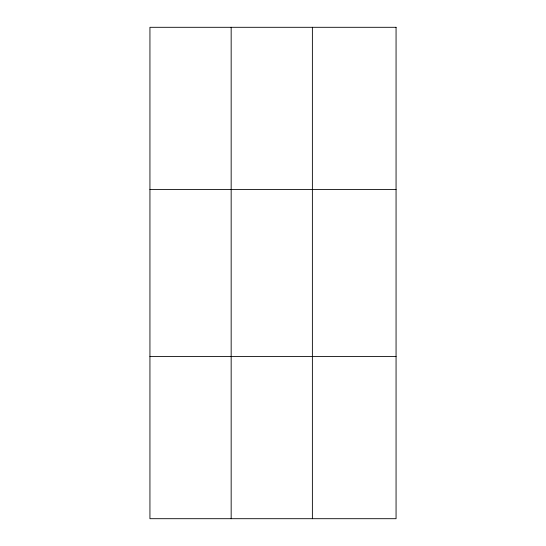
<?xml version="1.0" encoding="UTF-8"?>
<svg xmlns="http://www.w3.org/2000/svg" width="546" height="546" viewBox="0 0 546 546"><rect width="100%" height="100%" fill="white"/><g stroke="black" fill="none" stroke-linecap="round" stroke-linejoin="round"><path stroke-width="0.82" d="M231.163 27.3L231.163 518.7M312.38 27.3L312.38 518.7M149.938 189.462L396.062 189.462M149.938 356.538L396.062 356.538M396.062 27.3L396.062 518.7L149.938 518.7L149.938 27.3L396.062 27.3"/></g></svg>
